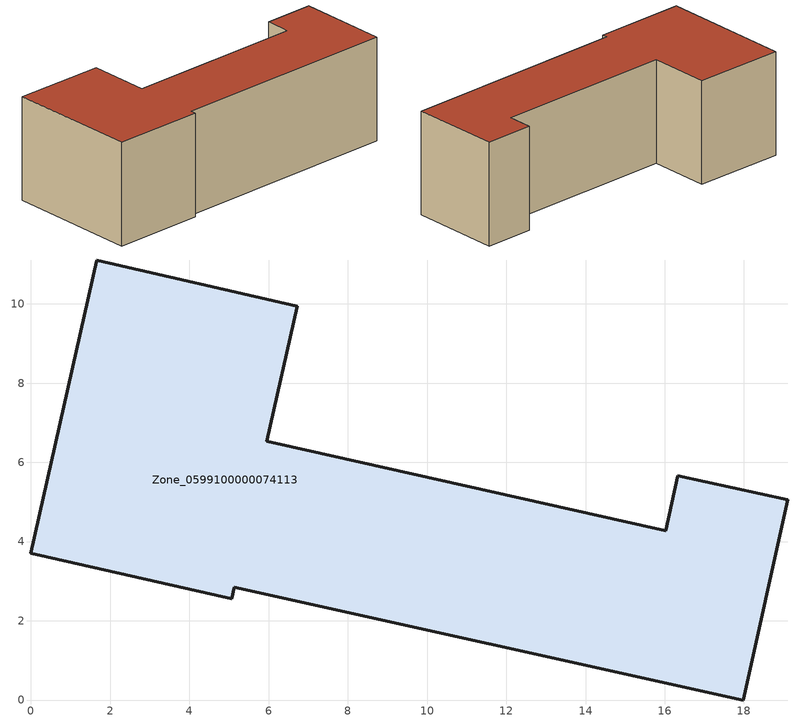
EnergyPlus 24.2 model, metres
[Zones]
Zone_0599100000074113
 floor ground (C_G): 0,3.71 1.66,11.11 6.72,9.94 5.96,6.53 16.02,4.28 16.33,5.67 19.1,5.05 17.98,0 5.13,2.85 5.07,2.56 z0
 wall outside (C_F): 1.66,11.11 0,3.71 5.07,2.56 5.13,2.85 17.98,0 19.1,5.05 16.33,5.67 16.02,4.28 5.96,6.53 6.72,9.94 1.66,11.11 z0:5.95
 roof outside (C_R): 5.13,2.85 17.98,0 19.1,5.05 16.33,5.67 16.02,4.28 5.96,6.53 6.72,9.94 1.66,11.11 0,3.71 5.07,2.56 z5.95
[BUILDING]
Pand.0599100000074113: North Axis=0; Terrain=City; Loads Convergence Tolerance Value=0.04; Temperature Convergence Tolerance Value=0.4; Solar Distribution=FullExterior; Maximum Number of Warmup Days=25; Minimum Number of Warmup Days=1
[Site:Location]
Rotterdam.The.Hague.AP_ZH_NLD Design_Conditions: Latitude=51.96; Longitude=4.45; Time Zone=1; Elevation=-4.5
[SITE:GROUNDTEMPERATURE:BUILDINGSURFACE]
18, 18, 18, 18, 18, 18, 18, 18, 18, 18, 18, 18
[MATERIAL] Thermal Absorptance=0.9; Solar Absorptance=0.7; Visible Absorptance=0.7
Name | Roughness | Thickness | Conductivity | Density | Specific Heat
G.TI.1946 | MediumSmooth | 0.15 | 1 | 540 | 1210
F.TI.1946 | Rough | 0.3 | 0.857143 | 1920 | 840
R.TI.1946 | MediumRough | 0.2 | 0.1 | 1500 | 1000
[CONSTRUCTION]
C_G: G.TI.1946
C_F: F.TI.1946
C_R: R.TI.1946
[ZONE]
Zone_0599100000074113: Type=1; Multiplier=1; Ceiling Height=Autocalculate; Volume=Autocalculate; Floor Area=autocalculate; Part of Total Floor Area=Yes
[ZONEINFILTRATION:DESIGNFLOWRATE]
Infil_Zone_0599100000074113: Zone or ZoneList or Space or SpaceList=Zone_0599100000074113; Schedule=AlwaysOn; Design Flow Rate Calculation Method=Flow/Area; Flow Rate per Floor Area=0.003; Constant Term Coefficient=1; Temperature Term Coefficient=0; Velocity Term Coefficient=0; Velocity Squared Term Coefficient=0
[HVACTEMPLATE:ZONE:IDEALLOADSAIRSYSTEM]
Zone_0599100000074113: Maximum Heating Supply Air Temperature=50; Minimum Cooling Supply Air Temperature=13; Maximum Heating Supply Air Humidity Ratio=0.0156; Minimum Cooling Supply Air Humidity Ratio=0.0077; Heating Limit=NoLimit; Cooling Limit=NoLimit; Dehumidification Control Type=ConstantSensibleHeatRatio; Cooling Sensible Heat Ratio=0.7; Dehumidification Setpoint=60; Humidification Control Type=None; Humidification Setpoint=30; Outdoor Air Method=None; Outdoor Air Flow Rate per Person=0.00944; Outdoor Air Flow Rate per Zone Floor Area=0; Outdoor Air Flow Rate per Zone=0; Demand Controlled Ventilation Type=None; Outdoor Air Economizer Type=NoEconomizer; Heat Recovery Type=None; Sensible Heat Recovery Effectiveness=0.7; Latent Heat Recovery Effectiveness=0.65
[ZONECONTROL:THERMOSTAT]
ThermostatControl_Zone_0599100000074113: Zone or ZoneList=Zone_0599100000074113; Control Type Schedule=DualSetpointControlType; Control 1=Thermostat_Zone_0599100000074113; Temperature Difference Between Cutout And Setpoint=0
[THERMOSTATSETPOINT:DUALSETPOINT]
Thermostat_Zone_0599100000074113: Heating Setpoint Temperature Schedule=HeatingSetpoint_Zone_0599100000074113; Cooling Setpoint Temperature Schedule=CoolingSetpoint_Zone_0599100000074113
[SCHEDULE:COMPACT]
HeatingSetpoint_Zone_0599100000074113: Through: 12/31, For: AllDays, Until: 24:00, 21
CoolingSetpoint_Zone_0599100000074113: Through: 12/31, For: AllDays, Until: 24:00, 24
DualSetpointControlType: Through: 12/31, For: AllDays, Until: 24:00, 4
AlwaysOn: Through: 12/31, For: AllDays, Until: 24:00, 1
